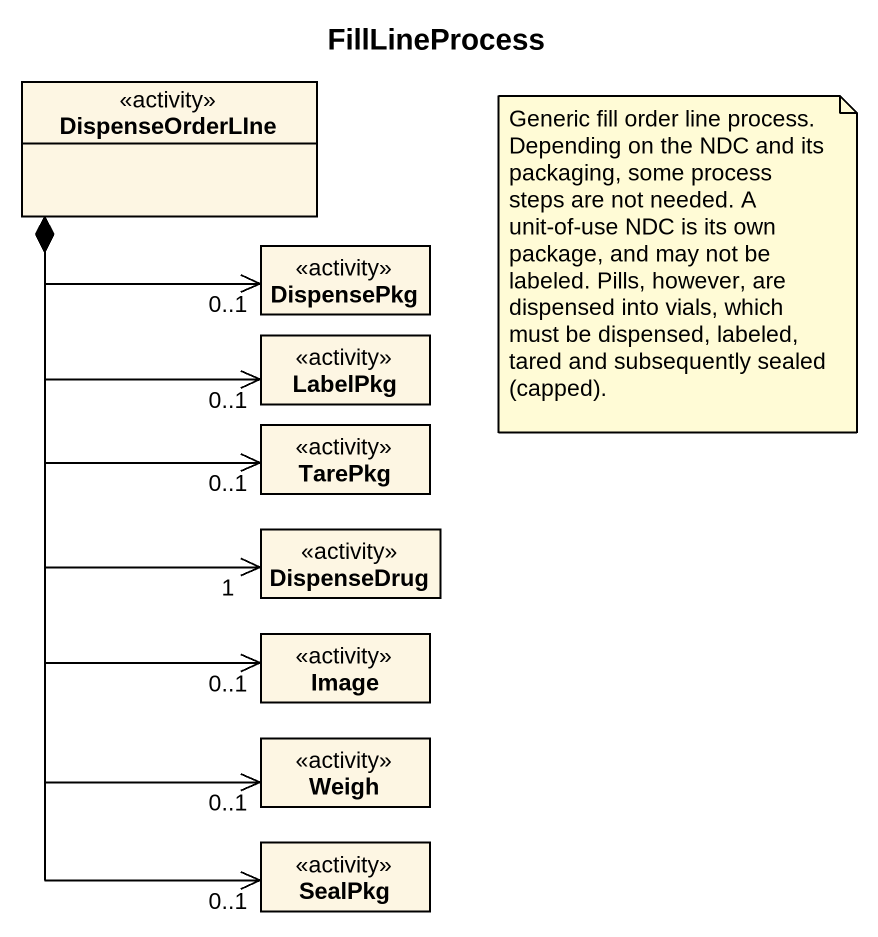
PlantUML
@startuml
title FillLineProcess
hide circle
hide empty members
class DispenseOrderLIne <<activity>>
class DispensePkg <<activity>>
class LabelPkg <<activity>>
class TarePkg <<activity>>
class DispenseDrug <<activity>>
class Image <<activity>>
class Weigh <<activity>>
class SealPkg <<activity>>
DispenseOrderLIne *--> "0..1" DispensePkg
DispenseOrderLIne *--> "0..1" LabelPkg
DispenseOrderLIne *--> "0..1" TarePkg
DispenseOrderLIne *--> "1" DispenseDrug
DispenseOrderLIne *--> "0..1" Image
DispenseOrderLIne *--> "0..1" Weigh
DispenseOrderLIne *--> "0..1" SealPkg
note as N1
  Generic fill order line process. Depending on the NDC and its packaging, some process steps are not needed. A unit-of-use NDC is its own package, and may not be labeled. Pills, however, are dispensed into vials, which must be dispensed, labeled, tared and subsequently sealed (capped).
end note
@enduml
